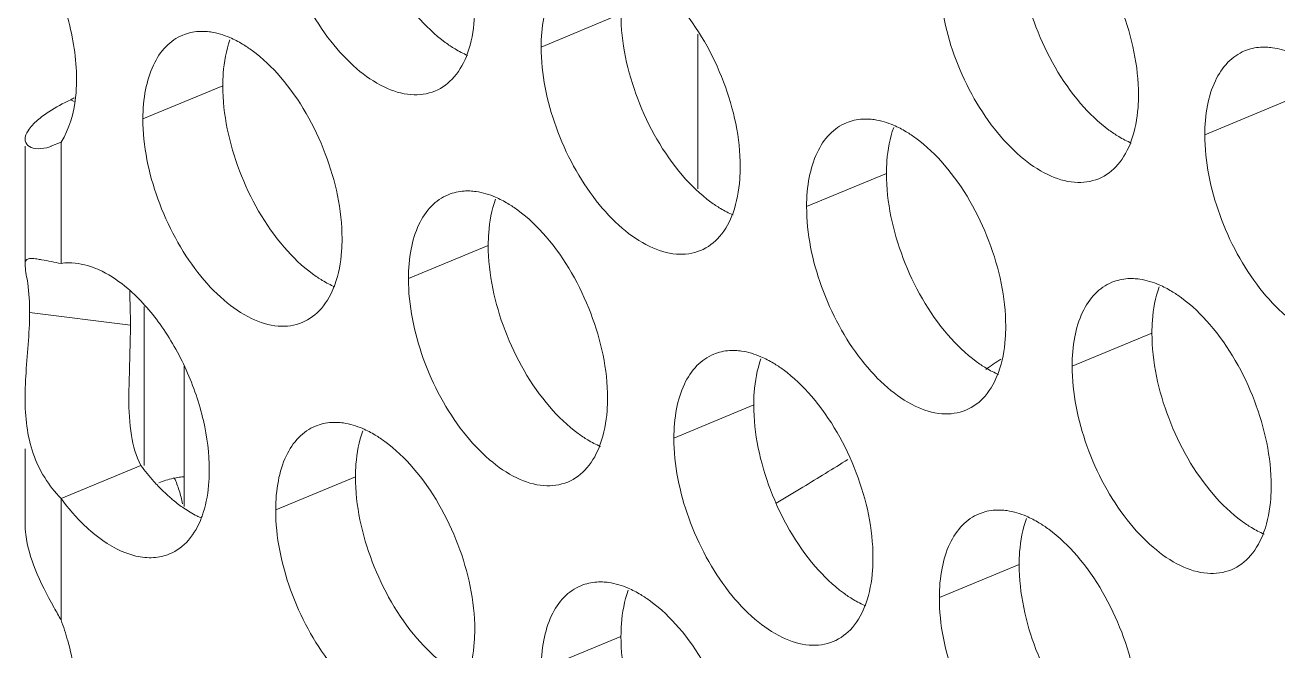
# Model space of a CAD drawing. Header units: millimetres. Extents: x 0 to 2524, y 0 to 1785.
# Drawn here: x 1789.22 to 1798.88, y 833.45 to 838.28 of the extents above; entities that cross this region are included whole.
import ezdxf

# ---------------------------------------------------------------- set-up
doc = ezdxf.new("R2010")
doc.units = ezdxf.units.MM
doc.header["$LTSCALE"] = 0.1
doc.layers.add('标注', color=251, linetype='Continuous', lineweight=9)

msp = doc.modelspace()

# ---------------------------------------------------------------- linework, layer by layer
at = {"layer": '标注'}
for p, q in [((1793.8132, 838.365), (1793.198, 838.1093)), ((1794.4059, 838.2098), (1794.4059, 837.0163)), ((1790.7447, 837.8106), (1790.1295, 837.5549)), ((1789.5986, 837.6908), (1789.5727, 837.7037)), ((1798.9274, 837.6891), (1798.3122, 837.4334)), ((1789.2212, 836.4346), (1789.2212, 837.3454)), ((1789.4984, 837.377), (1789.4205, 837.3454)), ((1789.4984, 837.377), (1789.4984, 836.4407)), ((1795.8589, 837.1346), (1795.2437, 836.8789)), ((1792.7904, 836.5802), (1792.1752, 836.3245)), ((1790.1384, 836.1084), (1790.1384, 834.8838)), ((1790.0329, 835.966), (1789.2563, 836.0621)), ((1797.9046, 835.9043), (1797.2894, 835.6486)), ((1790.4461, 834.566), (1790.4461, 835.6494)), ((1794.8361, 835.3498), (1794.2209, 835.0941)), ((1789.2212, 834.4377), (1789.2212, 835.0117)), ((1790.1136, 834.8838), (1789.4984, 834.6281)), ((1791.7675, 834.7954), (1791.1524, 834.5397)), ((1789.4984, 834.6281), (1789.4984, 833.6918)), ((1796.8817, 834.1195), (1796.2665, 833.8637)), ((1793.8132, 833.565), (1793.198, 833.3093))]:
    msp.add_line(p, q, dxfattribs=at)
for centre, radius, start, end in [((1789.1882, 838.5494), 0.929, 294.44883, 296.47049), ((1778.661, 861.9127), 31.8399, 304.34454, 304.59625), ((1779.924, 859.9705), 29.523, 301.194, 301.98361), ((1791.472, 835.8795), 1.6842, 216.24369, 221.66519), ((1791.3609, 835.7824), 1.5367, 221.71232, 223.51512), ((1790.5007, 834.144), 0.6543, 98.11425, 102.08395), ((1790.4936, 834.1923), 0.6055, 94.3287, 98.10278), ((1780.1874, 859.5363), 29.015, 300.71798, 301.1931), ((1791.0543, 835.448), 1.0824, 230.33246, 235.77961), ((1789.8727, 834.7504), 0.758, 339.34278, 342.32676), ((1790.4674, 835.2282), 1.1282, 230.38894, 233.03812)]:
    msp.add_arc(centre, radius, start, end, dxfattribs=at)
for points, knots in [([(1792.38, 837.7703), (1792.3224, 837.7464), (1792.1835, 837.7284), (1791.9711, 837.7973), (1791.761, 837.9436), (1791.564, 838.1567), (1791.3928, 838.4218), (1791.2193, 838.8108), (1791.1524, 839.131), (1791.1524, 839.3397)], [0, 0, 0, 0, 0.08419, 0.180629, 0.294901, 0.426206, 0.569756, 0.71848, 1, 1, 1, 1]), ([(1797.3272, 838.9859), (1797.4757, 838.8133), (1797.7011, 838.4133), (1797.8008, 837.9636), (1797.8008, 837.741)], [0, 0, 0, 0, 0.505546, 1, 1, 1, 1]), ([(1797.3553, 837.6745), (1797.2069, 837.8471), (1796.9814, 838.2471), (1796.8817, 838.6968), (1796.8817, 838.9195)], [0, 0, 0, 0, 0.505546, 1, 1, 1, 1]), ([(1793.198, 838.1093), (1793.198, 838.1849), (1793.2095, 838.3275), (1793.267, 838.5206), (1793.3641, 838.671), (1793.4566, 838.736), (1793.5046, 838.7559)], [0, 0, 0, 0, 0.300633, 0.564844, 0.793499, 1, 1, 1, 1]), ([(1797.4942, 837.0944), (1797.4366, 837.0704), (1797.2977, 837.0525), (1797.0853, 837.1214), (1796.8752, 837.2677), (1796.6782, 837.4808), (1796.507, 837.7459), (1796.3335, 838.1348), (1796.2665, 838.455), (1796.2665, 838.6637)], [0, 0, 0, 0, 0.08419, 0.180629, 0.294901, 0.426206, 0.569756, 0.71848, 1, 1, 1, 1]), ([(1789.4984, 838.4918), (1789.5177, 838.4391), (1789.5833, 838.2354), (1789.6181, 838.0205), (1789.6181, 837.8624)], [0, 0, 0, 0, 0.26181, 1, 1, 1, 1]), ([(1792.6866, 838.4169), (1792.6866, 838.3846), (1792.6824, 838.2646), (1792.6608, 838.1443), (1792.631, 838.0617)], [0, 0, 0, 0, 0.269025, 1, 1, 1, 1]), ([(1794.2587, 838.4315), (1794.4071, 838.2589), (1794.6326, 837.8589), (1794.7323, 837.4091), (1794.7323, 837.1865)], [0, 0, 0, 0, 0.505546, 1, 1, 1, 1]), ([(1792.5347, 838.0948), (1792.5088, 838.1103), (1792.4008, 838.183), (1792.3063, 838.2747), (1792.2411, 838.3504)], [0, 0, 0, 0, 0.231736, 1, 1, 1, 1]), ([(1794.2868, 837.1201), (1794.1384, 837.2926), (1793.9129, 837.6926), (1793.8132, 838.1424), (1793.8132, 838.365)], [0, 0, 0, 0, 0.505546, 1, 1, 1, 1]), ([(1790.1295, 837.5549), (1790.1295, 837.6305), (1790.141, 837.773), (1790.1985, 837.9661), (1790.2956, 838.1165), (1790.3881, 838.1816), (1790.4361, 838.2015)], [0, 0, 0, 0, 0.300633, 0.564844, 0.793499, 1, 1, 1, 1]), ([(1790.4361, 838.2015), (1790.475, 838.2176), (1790.5317, 838.2302), (1790.5885, 838.2307), (1790.6031, 838.2302)], [0, 0, 0, 0, 0.741995, 1, 1, 1, 1]), ([(1790.6031, 838.2302), (1790.6191, 838.2295), (1790.6867, 838.2231), (1790.7525, 838.2029), (1790.8, 838.1825)], [0, 0, 0, 0, 0.236225, 1, 1, 1, 1]), ([(1790.7447, 837.8106), (1790.7447, 837.8429), (1790.749, 837.9629), (1790.7705, 838.0831), (1790.8004, 838.1657)], [0, 0, 0, 0, 0.269025, 1, 1, 1, 1]), ([(1790.8967, 838.1327), (1790.9225, 838.1172), (1791.0305, 838.0444), (1791.1251, 837.9528), (1791.1902, 837.877)], [0, 0, 0, 0, 0.231736, 1, 1, 1, 1]), ([(1794.4257, 836.5399), (1794.3681, 836.516), (1794.2292, 836.498), (1794.0168, 836.5669), (1793.8067, 836.7133), (1793.6097, 836.9263), (1793.4385, 837.1914), (1793.265, 837.5804), (1793.198, 837.9006), (1793.198, 838.1093)], [0, 0, 0, 0, 0.08419, 0.180629, 0.294901, 0.426206, 0.569756, 0.71848, 1, 1, 1, 1]), ([(1798.6188, 838.08), (1798.6577, 838.0961), (1798.7144, 838.1088), (1798.7712, 838.1093), (1798.7858, 838.1087)], [0, 0, 0, 0, 0.741995, 1, 1, 1, 1]), ([(1798.7858, 838.1087), (1798.8018, 838.108), (1798.8693, 838.1016), (1798.9352, 838.0814), (1798.9827, 838.061)], [0, 0, 0, 0, 0.236225, 1, 1, 1, 1]), ([(1792.631, 838.0617), (1792.6072, 837.996), (1792.5451, 837.8769), (1792.4366, 837.7937), (1792.38, 837.7703)], [0, 0, 0, 0, 0.533077, 1, 1, 1, 1]), ([(1798.3122, 837.4334), (1798.3122, 837.509), (1798.3237, 837.6515), (1798.3811, 837.8447), (1798.4783, 837.9951), (1798.5708, 838.0601), (1798.6188, 838.08)], [0, 0, 0, 0, 0.300633, 0.564844, 0.793499, 1, 1, 1, 1]), ([(1789.6181, 837.8624), (1789.6181, 837.8151), (1789.6097, 837.6481), (1789.5643, 837.4779), (1789.4984, 837.377)], [0, 0, 0, 0, 0.282087, 1, 1, 1, 1]), ([(1791.2183, 836.5656), (1791.0699, 836.7382), (1790.8444, 837.1382), (1790.7447, 837.5879), (1790.7447, 837.8106)], [0, 0, 0, 0, 0.505546, 1, 1, 1, 1]), ([(1791.1902, 837.877), (1791.3386, 837.7044), (1791.5641, 837.3044), (1791.6638, 836.8547), (1791.6638, 836.6321)], [0, 0, 0, 0, 0.505546, 1, 1, 1, 1]), ([(1797.8008, 837.741), (1797.8008, 837.7086), (1797.7965, 837.5887), (1797.775, 837.4684), (1797.7451, 837.3858)], [0, 0, 0, 0, 0.269025, 1, 1, 1, 1]), ([(1789.3592, 837.5792), (1789.3738, 837.59), (1789.4417, 837.6369), (1789.5146, 837.6761), (1789.5727, 837.7037)], [0, 0, 0, 0, 0.220086, 1, 1, 1, 1]), ([(1797.6489, 837.4188), (1797.623, 837.4344), (1797.515, 837.5071), (1797.4205, 837.5987), (1797.3553, 837.6745)], [0, 0, 0, 0, 0.231736, 1, 1, 1, 1]), ([(1789.2213, 837.3983), (1789.2215, 837.4217), (1789.2472, 837.4791), (1789.289, 837.5212), (1789.316, 837.5447)], [0, 0, 0, 0, 0.395219, 1, 1, 1, 1]), ([(1791.3572, 835.9855), (1791.2996, 835.9615), (1791.1607, 835.9436), (1790.9483, 836.0125), (1790.7382, 836.1588), (1790.5412, 836.3719), (1790.37, 836.637), (1790.1965, 837.026), (1790.1295, 837.3462), (1790.1295, 837.5549)], [0, 0, 0, 0, 0.08419, 0.180629, 0.294901, 0.426206, 0.569756, 0.71848, 1, 1, 1, 1]), ([(1795.2437, 836.8789), (1795.2437, 836.9545), (1795.2552, 837.0971), (1795.3126, 837.2902), (1795.4098, 837.4406), (1795.5023, 837.5056), (1795.5503, 837.5255)], [0, 0, 0, 0, 0.300633, 0.564844, 0.793499, 1, 1, 1, 1]), ([(1795.5503, 837.5255), (1795.5892, 837.5417), (1795.6459, 837.5543), (1795.7026, 837.5548), (1795.7173, 837.5542)], [0, 0, 0, 0, 0.741995, 1, 1, 1, 1]), ([(1795.7173, 837.5542), (1795.7333, 837.5536), (1795.8008, 837.5472), (1795.8667, 837.527), (1795.9142, 837.5066)], [0, 0, 0, 0, 0.236225, 1, 1, 1, 1]), ([(1795.8589, 837.1346), (1795.8589, 837.167), (1795.8632, 837.2869), (1795.8847, 837.4072), (1795.9146, 837.4898)], [0, 0, 0, 0, 0.269025, 1, 1, 1, 1]), ([(1796.0108, 837.4568), (1796.0367, 837.4412), (1796.1447, 837.3685), (1796.2392, 837.2769), (1796.3044, 837.2011)], [0, 0, 0, 0, 0.231736, 1, 1, 1, 1]), ([(1799.5399, 835.864), (1799.4823, 835.8401), (1799.3434, 835.8221), (1799.131, 835.891), (1798.9209, 836.0373), (1798.7238, 836.2504), (1798.5527, 836.5155), (1798.3792, 836.9045), (1798.3122, 837.2247), (1798.3122, 837.4334)], [0, 0, 0, 0, 0.08419, 0.180629, 0.294901, 0.426206, 0.569756, 0.71848, 1, 1, 1, 1]), ([(1789.2991, 837.3277), (1789.2789, 837.3305), (1789.2395, 837.3415), (1789.2212, 837.3809), (1789.2213, 837.3983)], [0, 0, 0, 0, 0.539356, 1, 1, 1, 1]), ([(1789.4213, 837.3428), (1789.4104, 837.3392), (1789.3708, 837.3281), (1789.3286, 837.3235), (1789.2991, 837.3277)], [0, 0, 0, 0, 0.278012, 1, 1, 1, 1]), ([(1797.7451, 837.3858), (1797.7214, 837.3201), (1797.6593, 837.201), (1797.5508, 837.1178), (1797.4942, 837.0944)], [0, 0, 0, 0, 0.533077, 1, 1, 1, 1]), ([(1794.7323, 837.1865), (1794.7323, 837.1542), (1794.728, 837.0342), (1794.7065, 836.914), (1794.6766, 836.8314)], [0, 0, 0, 0, 0.269025, 1, 1, 1, 1]), ([(1796.3325, 835.8897), (1796.184, 836.0623), (1795.9586, 836.4623), (1795.8589, 836.912), (1795.8589, 837.1346)], [0, 0, 0, 0, 0.505546, 1, 1, 1, 1]), ([(1796.3044, 837.2011), (1796.4528, 837.0285), (1796.6783, 836.6285), (1796.778, 836.1788), (1796.778, 835.9562)], [0, 0, 0, 0, 0.505546, 1, 1, 1, 1]), ([(1794.5803, 836.8644), (1794.5545, 836.8799), (1794.4465, 836.9526), (1794.3519, 837.0443), (1794.2868, 837.1201)], [0, 0, 0, 0, 0.231736, 1, 1, 1, 1]), ([(1792.1752, 836.3245), (1792.1752, 836.4001), (1792.1867, 836.5427), (1792.2441, 836.7358), (1792.3413, 836.8862), (1792.4338, 836.9512), (1792.4818, 836.9711)], [0, 0, 0, 0, 0.300633, 0.564844, 0.793499, 1, 1, 1, 1]), ([(1792.4818, 836.9711), (1792.5207, 836.9872), (1792.5774, 836.9999), (1792.6341, 837.0004), (1792.6488, 836.9998)], [0, 0, 0, 0, 0.741995, 1, 1, 1, 1]), ([(1792.6488, 836.9998), (1792.6648, 836.9991), (1792.7323, 836.9927), (1792.7982, 836.9725), (1792.8457, 836.9521)], [0, 0, 0, 0, 0.236225, 1, 1, 1, 1]), ([(1792.7904, 836.5802), (1792.7904, 836.6125), (1792.7947, 836.7325), (1792.8162, 836.8528), (1792.846, 836.9353)], [0, 0, 0, 0, 0.269025, 1, 1, 1, 1]), ([(1792.9423, 836.9023), (1792.9682, 836.8868), (1793.0762, 836.8141), (1793.1707, 836.7224), (1793.2359, 836.6467)], [0, 0, 0, 0, 0.231736, 1, 1, 1, 1]), ([(1796.4714, 835.3095), (1796.4137, 835.2856), (1796.2749, 835.2677), (1796.0625, 835.3366), (1795.8523, 835.4829), (1795.6553, 835.696), (1795.4842, 835.9611), (1795.3107, 836.35), (1795.2437, 836.6702), (1795.2437, 836.8789)], [0, 0, 0, 0, 0.08419, 0.180629, 0.294901, 0.426206, 0.569756, 0.71848, 1, 1, 1, 1]), ([(1794.6766, 836.8314), (1794.6529, 836.7657), (1794.5908, 836.6466), (1794.4822, 836.5634), (1794.4257, 836.5399)], [0, 0, 0, 0, 0.533077, 1, 1, 1, 1]), ([(1793.2359, 836.6467), (1793.3843, 836.4741), (1793.6098, 836.0741), (1793.7095, 835.6243), (1793.7095, 835.4017)], [0, 0, 0, 0, 0.505546, 1, 1, 1, 1]), ([(1791.5118, 836.3099), (1791.486, 836.3255), (1791.378, 836.3982), (1791.2834, 836.4898), (1791.2183, 836.5656)], [0, 0, 0, 0, 0.231736, 1, 1, 1, 1]), ([(1791.6638, 836.6321), (1791.6638, 836.5998), (1791.6595, 836.4798), (1791.638, 836.3595), (1791.6081, 836.2769)], [0, 0, 0, 0, 0.269025, 1, 1, 1, 1]), ([(1793.2639, 835.3352), (1793.1155, 835.5078), (1792.8901, 835.9078), (1792.7904, 836.3576), (1792.7904, 836.5802)], [0, 0, 0, 0, 0.505546, 1, 1, 1, 1]), ([(1789.2213, 836.4345), (1789.2213, 836.4453), (1789.2236, 836.469), (1789.2463, 836.4768), (1789.2561, 836.478)], [0, 0, 0, 0, 0.522014, 1, 1, 1, 1]), ([(1789.2561, 836.478), (1789.2598, 836.4784), (1789.2786, 836.4794), (1789.2973, 836.4771), (1789.312, 836.4751)], [0, 0, 0, 0, 0.202313, 1, 1, 1, 1]), ([(1789.312, 836.4751), (1789.3244, 836.4733), (1789.3867, 836.4629), (1789.4486, 836.45), (1789.4984, 836.4407)], [0, 0, 0, 0, 0.19728, 1, 1, 1, 1]), ([(1789.2563, 836.0621), (1789.2563, 836.1376), (1789.2508, 836.2577), (1789.2257, 836.375), (1789.222, 836.4189)], [0, 0, 0, 0, 0.631705, 1, 1, 1, 1]), ([(1789.4984, 836.4407), (1789.518, 836.4438), (1789.6024, 836.4506), (1789.6876, 836.4322), (1789.7481, 836.4094)], [0, 0, 0, 0, 0.23435, 1, 1, 1, 1]), ([(1789.7481, 836.4094), (1789.7706, 836.401), (1789.8657, 836.3591), (1789.9519, 836.2989), (1790.0126, 836.2472)], [0, 0, 0, 0, 0.231395, 1, 1, 1, 1]), ([(1791.6081, 836.2769), (1791.5844, 836.2112), (1791.5223, 836.0921), (1791.4137, 836.0089), (1791.3572, 835.9855)], [0, 0, 0, 0, 0.533077, 1, 1, 1, 1]), ([(1793.4029, 834.7551), (1793.3452, 834.7312), (1793.2064, 834.7132), (1792.994, 834.7821), (1792.7838, 834.9284), (1792.5868, 835.1415), (1792.4157, 835.4066), (1792.2422, 835.7956), (1792.1752, 836.1158), (1792.1752, 836.3245)], [0, 0, 0, 0, 0.08419, 0.180629, 0.294901, 0.426206, 0.569756, 0.71848, 1, 1, 1, 1]), ([(1797.2894, 835.6486), (1797.2894, 835.7242), (1797.3009, 835.8667), (1797.3583, 836.0599), (1797.4555, 836.2102), (1797.548, 836.2753), (1797.596, 836.2952)], [0, 0, 0, 0, 0.300633, 0.564844, 0.793499, 1, 1, 1, 1]), ([(1797.596, 836.2952), (1797.6348, 836.3113), (1797.6916, 836.324), (1797.7483, 836.3245), (1797.7629, 836.3239)], [0, 0, 0, 0, 0.741995, 1, 1, 1, 1]), ([(1797.7629, 836.3239), (1797.7789, 836.3232), (1797.8465, 836.3168), (1797.9123, 836.2966), (1797.9599, 836.2762)], [0, 0, 0, 0, 0.236225, 1, 1, 1, 1]), ([(1797.9046, 835.9043), (1797.9046, 835.9366), (1797.9088, 836.0566), (1797.9304, 836.1768), (1797.9602, 836.2594)], [0, 0, 0, 0, 0.269025, 1, 1, 1, 1]), ([(1790.0126, 836.2472), (1790.1066, 836.1673), (1790.2795, 835.9701), (1790.4756, 835.6228), (1790.6057, 835.241), (1790.6409, 834.9752), (1790.6409, 834.8473)], [0, 0, 0, 0, 0.235194, 0.49405, 0.756072, 1, 1, 1, 1]), ([(1790.0329, 835.966), (1790.0329, 835.989), (1790.0324, 836.0775), (1790.0298, 836.166), (1790.0273, 836.2314)], [0, 0, 0, 0, 0.260225, 1, 1, 1, 1]), ([(1798.0565, 836.2264), (1798.0823, 836.2109), (1798.1904, 836.1381), (1798.2849, 836.0465), (1798.3501, 835.9707)], [0, 0, 0, 0, 0.231736, 1, 1, 1, 1]), ([(1789.2213, 835.4014), (1789.2213, 835.4568), (1789.2299, 835.6773), (1789.2563, 835.897), (1789.2563, 836.0621)], [0, 0, 0, 0, 0.251377, 1, 1, 1, 1]), ([(1798.3501, 835.9707), (1798.4985, 835.7982), (1798.724, 835.3982), (1798.8236, 834.9484), (1798.8236, 834.7258)], [0, 0, 0, 0, 0.505546, 1, 1, 1, 1]), ([(1790.0212, 835.4013), (1790.0212, 835.4504), (1790.025, 835.6387), (1790.0329, 835.8269), (1790.0329, 835.966)], [0, 0, 0, 0, 0.261174, 1, 1, 1, 1]), ([(1796.626, 835.634), (1796.6002, 835.6496), (1796.4921, 835.7223), (1796.3976, 835.8139), (1796.3325, 835.8897)], [0, 0, 0, 0, 0.231736, 1, 1, 1, 1]), ([(1796.778, 835.9562), (1796.778, 835.9238), (1796.7737, 835.8039), (1796.7522, 835.6836), (1796.7223, 835.601)], [0, 0, 0, 0, 0.269025, 1, 1, 1, 1]), ([(1798.3781, 834.6593), (1798.2297, 834.8319), (1798.0042, 835.2319), (1797.9046, 835.6817), (1797.9046, 835.9043)], [0, 0, 0, 0, 0.505546, 1, 1, 1, 1]), ([(1794.2209, 835.0941), (1794.2209, 835.1697), (1794.2323, 835.3123), (1794.2898, 835.5054), (1794.3869, 835.6558), (1794.4795, 835.7208), (1794.5274, 835.7407)], [0, 0, 0, 0, 0.300633, 0.564844, 0.793499, 1, 1, 1, 1]), ([(1794.5274, 835.7407), (1794.5663, 835.7569), (1794.6231, 835.7695), (1794.6798, 835.77), (1794.6944, 835.7694)], [0, 0, 0, 0, 0.741995, 1, 1, 1, 1]), ([(1794.6944, 835.7694), (1794.7104, 835.7688), (1794.778, 835.7624), (1794.8438, 835.7421), (1794.8914, 835.7217)], [0, 0, 0, 0, 0.236225, 1, 1, 1, 1]), ([(1794.8361, 835.3498), (1794.8361, 835.3821), (1794.8403, 835.5021), (1794.8619, 835.6224), (1794.8917, 835.705)], [0, 0, 0, 0, 0.269025, 1, 1, 1, 1]), ([(1794.988, 835.672), (1795.0138, 835.6564), (1795.1219, 835.5837), (1795.2164, 835.4921), (1795.2816, 835.4163)], [0, 0, 0, 0, 0.231736, 1, 1, 1, 1]), ([(1796.7223, 835.601), (1796.6985, 835.5353), (1796.6365, 835.4162), (1796.5279, 835.333), (1796.4714, 835.3095)], [0, 0, 0, 0, 0.533077, 1, 1, 1, 1]), ([(1798.5171, 834.0792), (1798.4594, 834.0553), (1798.3205, 834.0373), (1798.1082, 834.1062), (1797.898, 834.2525), (1797.701, 834.4656), (1797.5298, 834.7307), (1797.3563, 835.1197), (1797.2894, 835.4399), (1797.2894, 835.6486)], [0, 0, 0, 0, 0.08419, 0.180629, 0.294901, 0.426206, 0.569756, 0.71848, 1, 1, 1, 1]), ([(1789.4984, 834.6281), (1789.4032, 834.7249), (1789.2506, 834.9731), (1789.2214, 835.2575), (1789.2213, 835.4014)], [0, 0, 0, 0, 0.485599, 1, 1, 1, 1]), ([(1793.7095, 835.4017), (1793.7095, 835.3694), (1793.7052, 835.2494), (1793.6837, 835.1291), (1793.6538, 835.0466)], [0, 0, 0, 0, 0.269025, 1, 1, 1, 1]), ([(1795.2816, 835.4163), (1795.43, 835.2437), (1795.6554, 834.8437), (1795.7551, 834.394), (1795.7551, 834.1713)], [0, 0, 0, 0, 0.505546, 1, 1, 1, 1]), ([(1793.5575, 835.0796), (1793.5317, 835.0951), (1793.4236, 835.1678), (1793.3291, 835.2595), (1793.2639, 835.3352)], [0, 0, 0, 0, 0.231736, 1, 1, 1, 1]), ([(1795.3096, 834.1049), (1795.1612, 834.2774), (1794.9357, 834.6775), (1794.8361, 835.1272), (1794.8361, 835.3498)], [0, 0, 0, 0, 0.505546, 1, 1, 1, 1]), ([(1791.4589, 835.1863), (1791.4978, 835.2024), (1791.5546, 835.2151), (1791.6113, 835.2156), (1791.6259, 835.215)], [0, 0, 0, 0, 0.741995, 1, 1, 1, 1]), ([(1791.6259, 835.215), (1791.6419, 835.2143), (1791.7095, 835.2079), (1791.7753, 835.1877), (1791.8229, 835.1673)], [0, 0, 0, 0, 0.236225, 1, 1, 1, 1]), ([(1791.1524, 834.5397), (1791.1524, 834.6153), (1791.1638, 834.7578), (1791.2213, 834.951), (1791.3184, 835.1014), (1791.411, 835.1664), (1791.4589, 835.1863)], [0, 0, 0, 0, 0.300633, 0.564844, 0.793499, 1, 1, 1, 1]), ([(1791.7675, 834.7954), (1791.7675, 834.8277), (1791.7718, 834.9477), (1791.7934, 835.0679), (1791.8232, 835.1505)], [0, 0, 0, 0, 0.269025, 1, 1, 1, 1]), ([(1791.9195, 835.1175), (1791.9453, 835.102), (1792.0534, 835.0293), (1792.1479, 834.9376), (1792.2131, 834.8618)], [0, 0, 0, 0, 0.231736, 1, 1, 1, 1]), ([(1793.6538, 835.0466), (1793.63, 834.9808), (1793.5679, 834.8618), (1793.4594, 834.7785), (1793.4029, 834.7551)], [0, 0, 0, 0, 0.533077, 1, 1, 1, 1]), ([(1795.4486, 833.5247), (1795.3909, 833.5008), (1795.252, 833.4829), (1795.0397, 833.5518), (1794.8295, 833.6981), (1794.6325, 833.9111), (1794.4613, 834.1763), (1794.2878, 834.5652), (1794.2209, 834.8854), (1794.2209, 835.0941)], [0, 0, 0, 0, 0.08419, 0.180629, 0.294901, 0.426206, 0.569756, 0.71848, 1, 1, 1, 1]), ([(1790.6409, 834.8473), (1790.6409, 834.8178), (1790.6374, 834.7076), (1790.6195, 834.5973), (1790.5949, 834.5203)], [0, 0, 0, 0, 0.267106, 1, 1, 1, 1]), ([(1792.2131, 834.8618), (1792.3615, 834.6893), (1792.5869, 834.2893), (1792.6866, 833.8395), (1792.6866, 833.6169)], [0, 0, 0, 0, 0.505546, 1, 1, 1, 1]), ([(1790.3633, 834.6148), (1790.3533, 834.623), (1790.3127, 834.6578), (1790.2744, 834.695), (1790.2465, 834.7243)], [0, 0, 0, 0, 0.243044, 1, 1, 1, 1]), ([(1792.2411, 833.5504), (1792.0927, 833.723), (1791.8672, 834.123), (1791.7675, 834.5728), (1791.7675, 834.7954)], [0, 0, 0, 0, 0.505546, 1, 1, 1, 1]), ([(1798.8236, 834.7258), (1798.8236, 834.6935), (1798.8194, 834.5735), (1798.7978, 834.4532), (1798.768, 834.3706)], [0, 0, 0, 0, 0.269025, 1, 1, 1, 1]), ([(1789.7481, 834.3591), (1789.7257, 834.3776), (1789.6342, 834.4592), (1789.5538, 834.5528), (1789.4984, 834.6281)], [0, 0, 0, 0, 0.237008, 1, 1, 1, 1]), ([(1798.6717, 834.4037), (1798.6459, 834.4192), (1798.5378, 834.4919), (1798.4433, 834.5836), (1798.3781, 834.6593)], [0, 0, 0, 0, 0.231736, 1, 1, 1, 1]), ([(1790.5778, 834.4787), (1790.5667, 834.4836), (1790.5209, 834.5053), (1790.4773, 834.5314), (1790.4455, 834.5529)], [0, 0, 0, 0, 0.24028, 1, 1, 1, 1]), ([(1792.38, 832.9703), (1792.3224, 832.9464), (1792.1835, 832.9284), (1791.9711, 832.9973), (1791.761, 833.1436), (1791.564, 833.3567), (1791.3928, 833.6218), (1791.2193, 834.0108), (1791.1524, 834.331), (1791.1524, 834.5397)], [0, 0, 0, 0, 0.08419, 0.180629, 0.294901, 0.426206, 0.569756, 0.71848, 1, 1, 1, 1]), ([(1796.5731, 834.5104), (1796.612, 834.5265), (1796.6687, 834.5391), (1796.7255, 834.5396), (1796.7401, 834.539)], [0, 0, 0, 0, 0.741995, 1, 1, 1, 1]), ([(1796.7401, 834.539), (1796.7561, 834.5384), (1796.8237, 834.532), (1796.8895, 834.5118), (1796.9371, 834.4914)], [0, 0, 0, 0, 0.236225, 1, 1, 1, 1]), ([(1789.2213, 834.4377), (1789.2213, 834.4082), (1789.2291, 834.2867), (1789.265, 834.1686), (1789.2991, 834.0832)], [0, 0, 0, 0, 0.242838, 1, 1, 1, 1]), ([(1790.5819, 834.483), (1790.5579, 834.4194), (1790.4959, 834.304), (1790.3897, 834.2236), (1790.3344, 834.2006)], [0, 0, 0, 0, 0.531803, 1, 1, 1, 1]), ([(1796.2665, 833.8637), (1796.2665, 833.9394), (1796.278, 834.0819), (1796.3355, 834.275), (1796.4326, 834.4254), (1796.5251, 834.4905), (1796.5731, 834.5104)], [0, 0, 0, 0, 0.300633, 0.564844, 0.793499, 1, 1, 1, 1]), ([(1796.8817, 834.1195), (1796.8817, 834.1518), (1796.886, 834.2718), (1796.9075, 834.392), (1796.9374, 834.4746)], [0, 0, 0, 0, 0.269025, 1, 1, 1, 1]), ([(1797.0337, 834.4416), (1797.0595, 834.4261), (1797.1676, 834.3533), (1797.2621, 834.2617), (1797.3272, 834.1859)], [0, 0, 0, 0, 0.231736, 1, 1, 1, 1]), ([(1790.3344, 834.2006), (1790.2955, 834.1844), (1790.2082, 834.1651), (1790.0127, 834.1858), (1789.8743, 834.2626), (1789.7891, 834.3267)], [0, 0, 0, 0, 0.217094, 0.450255, 1, 1, 1, 1]), ([(1798.768, 834.3706), (1798.7442, 834.3049), (1798.6821, 834.1858), (1798.5736, 834.1026), (1798.5171, 834.0792)], [0, 0, 0, 0, 0.533077, 1, 1, 1, 1]), ([(1795.7551, 834.1713), (1795.7551, 834.139), (1795.7509, 834.019), (1795.7293, 833.8988), (1795.6995, 833.8162)], [0, 0, 0, 0, 0.269025, 1, 1, 1, 1]), ([(1797.3272, 834.1859), (1797.4757, 834.0133), (1797.7011, 833.6133), (1797.8008, 833.1636), (1797.8008, 832.941)], [0, 0, 0, 0, 0.505546, 1, 1, 1, 1]), ([(1789.2991, 834.0832), (1789.34, 833.9807), (1789.4084, 833.8505), (1789.4807, 833.7232), (1789.4984, 833.6918)], [0, 0, 0, 0, 0.753574, 1, 1, 1, 1]), ([(1795.6032, 833.8492), (1795.5774, 833.8647), (1795.4693, 833.9375), (1795.3748, 834.0291), (1795.3096, 834.1049)], [0, 0, 0, 0, 0.231736, 1, 1, 1, 1]), ([(1797.3553, 832.8745), (1797.2069, 833.0471), (1796.9814, 833.4471), (1796.8817, 833.8968), (1796.8817, 834.1195)], [0, 0, 0, 0, 0.505546, 1, 1, 1, 1]), ([(1793.198, 833.3093), (1793.198, 833.3849), (1793.2095, 833.5275), (1793.267, 833.7206), (1793.3641, 833.871), (1793.4566, 833.936), (1793.5046, 833.9559)], [0, 0, 0, 0, 0.300633, 0.564844, 0.793499, 1, 1, 1, 1]), ([(1793.5046, 833.9559), (1793.5435, 833.972), (1793.6002, 833.9847), (1793.657, 833.9852), (1793.6716, 833.9846)], [0, 0, 0, 0, 0.741995, 1, 1, 1, 1]), ([(1793.6716, 833.9846), (1793.6876, 833.984), (1793.7552, 833.9776), (1793.821, 833.9573), (1793.8686, 833.9369)], [0, 0, 0, 0, 0.236225, 1, 1, 1, 1]), ([(1793.8132, 833.565), (1793.8132, 833.5973), (1793.8175, 833.7173), (1793.839, 833.8376), (1793.8689, 833.9202)], [0, 0, 0, 0, 0.269025, 1, 1, 1, 1]), ([(1793.9652, 833.8871), (1793.991, 833.8716), (1794.099, 833.7989), (1794.1936, 833.7072), (1794.2587, 833.6315)], [0, 0, 0, 0, 0.231736, 1, 1, 1, 1]), ([(1797.4942, 832.2944), (1797.4366, 832.2704), (1797.2977, 832.2525), (1797.0853, 832.3214), (1796.8752, 832.4677), (1796.6782, 832.6808), (1796.507, 832.9459), (1796.3335, 833.3348), (1796.2665, 833.655), (1796.2665, 833.8637)], [0, 0, 0, 0, 0.08419, 0.180629, 0.294901, 0.426206, 0.569756, 0.71848, 1, 1, 1, 1]), ([(1795.6995, 833.8162), (1795.6757, 833.7505), (1795.6136, 833.6314), (1795.5051, 833.5482), (1795.4486, 833.5247)], [0, 0, 0, 0, 0.533077, 1, 1, 1, 1]), ([(1789.4984, 833.6918), (1789.5177, 833.6391), (1789.5833, 833.4354), (1789.6181, 833.2205), (1789.6181, 833.0624)], [0, 0, 0, 0, 0.26181, 1, 1, 1, 1]), ([(1792.6866, 833.6169), (1792.6866, 833.5846), (1792.6824, 833.4646), (1792.6608, 833.3443), (1792.631, 833.2617)], [0, 0, 0, 0, 0.269025, 1, 1, 1, 1]), ([(1794.2868, 832.3201), (1794.1384, 832.4926), (1793.9129, 832.8926), (1793.8132, 833.3424), (1793.8132, 833.565)], [0, 0, 0, 0, 0.505546, 1, 1, 1, 1]), ([(1794.2587, 833.6315), (1794.4071, 833.4589), (1794.6326, 833.0589), (1794.7323, 832.6091), (1794.7323, 832.3865)], [0, 0, 0, 0, 0.505546, 1, 1, 1, 1]), ([(1792.5347, 833.2948), (1792.5088, 833.3103), (1792.4008, 833.383), (1792.3063, 833.4747), (1792.2411, 833.5504)], [0, 0, 0, 0, 0.231736, 1, 1, 1, 1])]:
    msp.add_open_spline(points, degree=3, knots=knots, dxfattribs=at)
for points in [[(1790.8, 838.1825), (1790.8333, 838.1682), (1790.8656, 838.1514), (1790.8967, 838.1327)], [(1792.6313, 838.045), (1792.598, 838.0593), (1792.5657, 838.0761), (1792.5347, 838.0948)], [(1789.316, 837.5447), (1789.3299, 837.5568), (1789.3444, 837.5683), (1789.3592, 837.5792)], [(1795.9142, 837.5066), (1795.9475, 837.4923), (1795.9798, 837.4754), (1796.0108, 837.4568)], [(1797.7455, 837.3691), (1797.7122, 837.3833), (1797.6799, 837.4002), (1797.6489, 837.4188)], [(1792.8457, 836.9521), (1792.879, 836.9378), (1792.9113, 836.921), (1792.9423, 836.9023)], [(1794.677, 836.8146), (1794.6437, 836.8289), (1794.6114, 836.8457), (1794.5803, 836.8644)], [(1789.222, 836.4189), (1789.2216, 836.4241), (1789.2213, 836.4293), (1789.2213, 836.4345)], [(1791.6084, 836.2602), (1791.5752, 836.2744), (1791.5429, 836.2913), (1791.5118, 836.3099)], [(1797.9599, 836.2762), (1797.9932, 836.2619), (1798.0255, 836.2451), (1798.0565, 836.2264)], [(1794.8914, 835.7217), (1794.9247, 835.7075), (1794.957, 835.6906), (1794.988, 835.672)], [(1796.7226, 835.5842), (1796.6893, 835.5985), (1796.6571, 835.6153), (1796.626, 835.634)], [(1790.0406, 835.1137), (1790.025, 835.2085), (1790.0213, 835.3052), (1790.0212, 835.4013)], [(1790.1136, 834.8838), (1790.0753, 834.9545), (1790.0537, 835.0344), (1790.0406, 835.1137)], [(1791.8229, 835.1673), (1791.8562, 835.153), (1791.8884, 835.1362), (1791.9195, 835.1175)], [(1793.6541, 835.0298), (1793.6208, 835.0441), (1793.5886, 835.0609), (1793.5575, 835.0796)], [(1790.3637, 834.7838), (1790.3254, 834.7756), (1790.2877, 834.7641), (1790.2511, 834.7502)], [(1790.4088, 834.6906), (1790.3985, 834.7231), (1790.3861, 834.7549), (1790.3714, 834.7856)], [(1790.4347, 834.5861), (1790.4282, 834.6214), (1790.4196, 834.6564), (1790.4088, 834.6906)], [(1796.9371, 834.4914), (1796.9704, 834.4771), (1797.0026, 834.4603), (1797.0337, 834.4416)], [(1798.7683, 834.3539), (1798.735, 834.3682), (1798.7027, 834.385), (1798.6717, 834.4037)], [(1793.8686, 833.9369), (1793.9018, 833.9226), (1793.9341, 833.9058), (1793.9652, 833.8871)], [(1795.6998, 833.7994), (1795.6665, 833.8137), (1795.6342, 833.8305), (1795.6032, 833.8492)]]:
    msp.add_open_spline(points, degree=3, dxfattribs=at)

doc.saveas('drawing.dxf')
